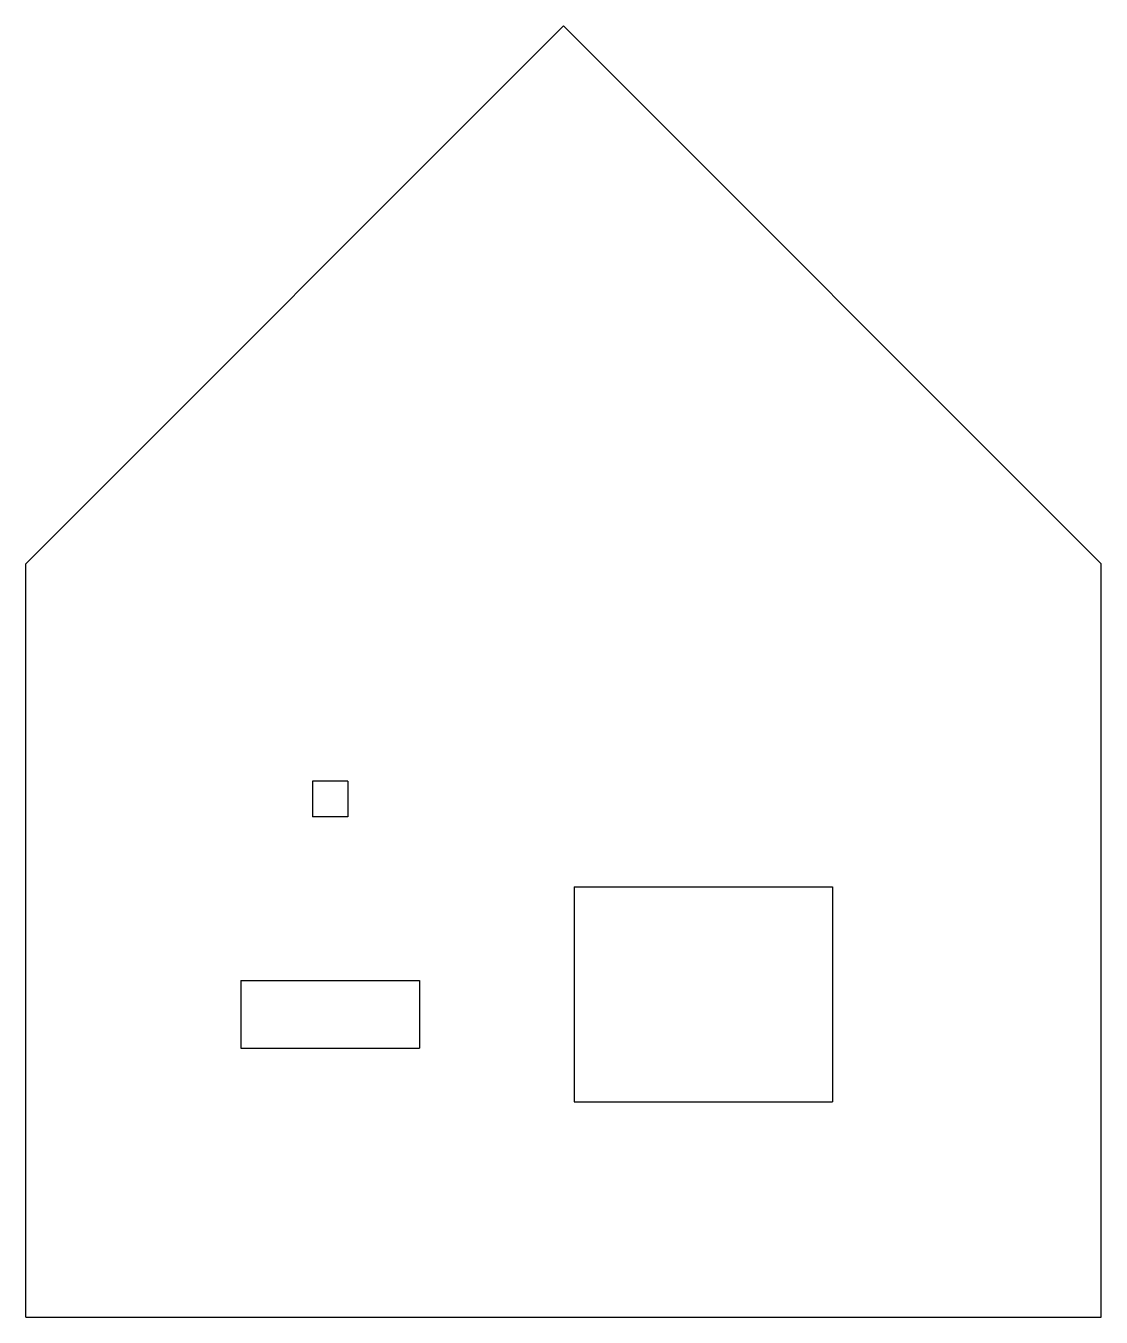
# Model space of a CAD drawing. Extents: x 0 to 10, y 0 to 12.
import ezdxf

# ---------------------------------------------------------------- set-up
doc = ezdxf.new("R2010")
doc.units = 0
doc.header["$MEASUREMENT"] = 0
doc.layers.add('VISIBLE', color=7, linetype='CONTINUOUS')

msp = doc.modelspace()

# ---------------------------------------------------------------- linework, layer by layer
at = {"layer": 'VISIBLE'}
for p, q in [((0, 7), (5, 12)), ((5, 12), (10, 7)), ((0, 0), (0, 7)), ((10, 0), (10, 7)), ((2.995, 4.98), (2.665, 4.98)), ((2.665, 4.98), (2.665, 4.65)), ((2.995, 4.98), (2.995, 4.65)), ((2.995, 4.65), (2.665, 4.65)), ((5.1, 4), (5.1, 2)), ((5.1, 4), (7.5, 4)), ((7.5, 4), (7.5, 2)), ((2, 3.13), (2, 2.5)), ((2, 3.13), (3.66, 3.13)), ((3.66, 3.13), (3.66, 2.5)), ((2, 2.5), (3.66, 2.5)), ((5.1, 2), (7.5, 2)), ((0, 0), (10, 0))]:
    msp.add_line(p, q, dxfattribs=at)

doc.saveas('drawing.dxf')
